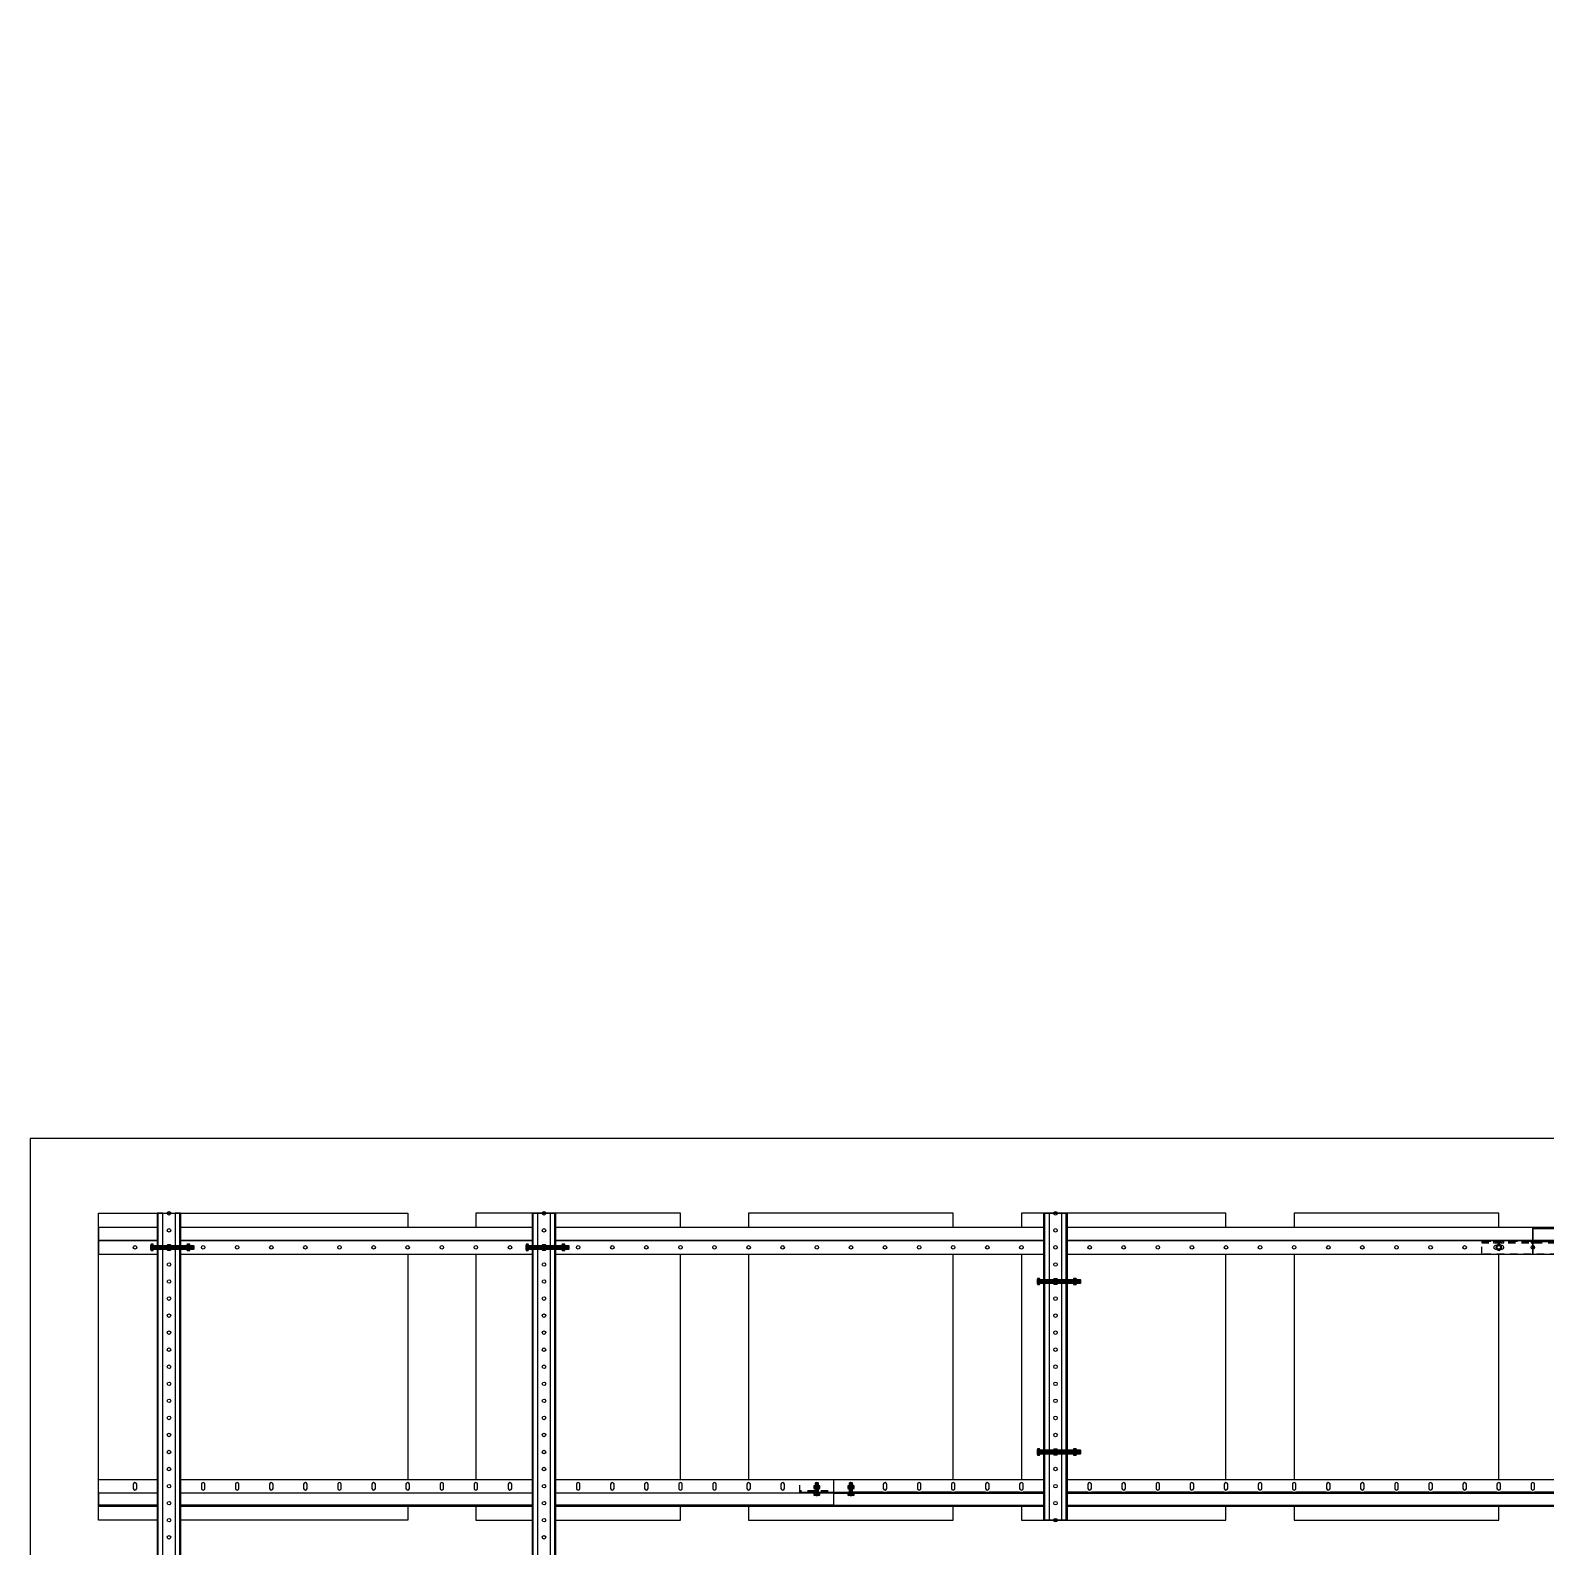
# Model space of a CAD drawing. Header units: millimetres. Extents: x -962357 to -591296, y -223672 to 59420.
# Drawn here: x -762783 to -760561, y -172058 to -169834 of the extents above; entities that cross this region are included whole.
import ezdxf

# ---------------------------------------------------------------- set-up
doc = ezdxf.new("R2010")
doc.units = ezdxf.units.MM
doc.linetypes.add('TA_HL_003.00000', pattern=[19.5, 10.65, -8.85])
for name, color, linetype in [('000 - H A T C H', 8, 'Continuous'), ('000 - WIPEOUT', 250, 'Continuous'), ('001 - ASCESSORIES', 251, 'Continuous'), ('A11_ALU.SOLID SHEET', 2, 'Continuous')]:
    doc.layers.add(name, color=color, linetype=linetype)
pattern_1 = [(110, (-0.5, 0), (-0.939693, -0.34202), []), (110, (-0.2012, 0.6409), (-0.939693, -0.34202), [1.25, -0.25, 0, -0.25])]

# ---------------------------------------------------------------- blocks, each defined once
blk = doc.blocks.new('*U4858')
at = {"color": 3}
for points in [[(-225, 2950), (225, 2950), (225, 2650), (-225, 2650)], [(-225, 2550), (225, 2550), (225, 2250), (-225, 2250)], [(-225, 2150), (225, 2150), (225, 1850), (-225, 1850)], [(-225, 1750), (225, 1750), (225, 1450), (-225, 1450)]]:
    blk.add_wipeout(points, dxfattribs=at).dxf.layer = '000 - WIPEOUT'
at = {"layer": 'A11_ALU.SOLID SHEET', "color": 0, "linetype": 'ByBlock'}
for points in [[(-225, 2650), (225, 2650), (225, 2950), (-225, 2950)], [(-225, 2250), (225, 2250), (225, 2550), (-225, 2550)], [(-225, 1850), (225, 1850), (225, 2150), (-225, 2150)], [(-225, 1450), (225, 1450), (225, 1750), (-225, 1750)]]:
    blk.add_lwpolyline(points, close=True, dxfattribs=at)
blk = doc.blocks.new('*U4859')
at = {"layer": 'Defpoints'}
blk.add_point((0, 0), dxfattribs=at)
blk.add_wipeout([(225, 250), (225, 703.5), (-225, 703.5), (-225, 250)]).dxf.layer = '000 - WIPEOUT'
at = {"layer": 'A11_ALU.SOLID SHEET', "color": 0}
blk.add_lwpolyline([(225, 250), (225, 703.5), (-225, 703.5), (-225, 250)], close=True, dxfattribs=at)
at = {"layer": 'Defpoints'}
blk.add_point((0, 400), dxfattribs=at)
blk = doc.blocks.new('000 - ASSCESSORIES_FAMELINE_GALV._SPICE-FOR_HR-02A_TOP_VIEW')
at = {"layer": '001 - ASCESSORIES', "color": 0, "linetype": 'ByBlock'}
blk.add_lwpolyline([(-50, 0), (50, 0), (50, 18.8), (-50, 18.8)], close=True, dxfattribs=at)
at = {"layer": '001 - ASCESSORIES', "linetype": 'ByBlock'}
blk.add_lwpolyline([(-50, 2), (50, 2), (50, 0), (-50, 0)], close=True, dxfattribs=at)
at = {"layer": '001 - ASCESSORIES', "color": 1}
for points in [[(-32.6, 2), (-17.4, 2), (-17.4, 0), (-32.6, 0)], [(22.4, 2), (27.6, 2), (27.6, 0), (22.4, 0)]]:
    blk.add_lwpolyline(points, close=True, dxfattribs=at)
blk = doc.blocks.new('*U4662')
at = {"color": 1}
for p, q in [((-3.5, 4.5), (3.5, 4.5)), ((-3.5, 0), (3.5, 0))]:
    blk.add_line(p, q, dxfattribs=at)
at = {"color": 0}
for points in [[(-2.3, 4.2, 0.249893), (-4.6, 4.2), (-4.6, 0.3, 0.249893), (-2.3, 0.3)], [(2.3, 4.2, 0.062422), (0, 4.5, 0.062422), (-2.3, 4.2), (-2.3, 0.3, 0.061692), (0, 0, 0.061692), (2.3, 0.3)], [(4.6, 4.2, 0.249893), (2.3, 4.2), (2.3, 0.3, 0.249893), (4.6, 0.3)]]:
    blk.add_lwpolyline(points, format="xyb", close=True, dxfattribs=at)
blk = doc.blocks.new('*U4707')
at = {"layer": '000 - H A T C H'}
h = blk.add_hatch(color=250, dxfattribs=at)
h.dxf.hatch_style = 1
edge = h.paths.add_edge_path()
edge.add_line((0.3, 4.6), (4.2, 4.6))
edge.add_arc((2, 3.5), 2.45, 0, 28.0609, ccw=False)
edge.add_line((4.5, 3.5), (4.5, 0))
edge.add_arc((-4.9, 0), 9.36, -0.0239, 0.0239, ccw=False)
edge.add_line((4.5, 0), (4.5, 0))
edge.add_arc((-4.9, 0), 9.36, -0.0239, 0.0239, ccw=False)
edge.add_line((4.5, 0), (4.5, -3.5))
edge.add_arc((2, -3.5), 2.45, -28.0609, 0, ccw=False)
edge.add_line((4.2, -4.6), (0.3, -4.6))
edge.add_arc((2.5, -3.5), 2.45, 180, 208.0609, ccw=False)
edge.add_line((0, -3.5), (0, 3.5))
edge.add_arc((2.5, 3.5), 2.45, 151.9391, 180, ccw=False)
at = {"layer": '001 - ASCESSORIES', "color": 0, "rotation": 270}
blk.add_blockref('*U4662', (0, 0), dxfattribs=at)
blk = doc.blocks.new('*U4682')
at = {"color": 1}
for p, q in [((-3.5, 3.5), (3.5, 3.5)), ((-3.5, 0), (3.5, 0))]:
    blk.add_line(p, q, dxfattribs=at)
at = {"color": 0}
for points in [[(-2.3, 3.2, 0.249855), (-4.6, 3.2), (-4.6, 0.3, 0.249855), (-2.3, 0.3)], [(2.3, 3.2, 0.062432), (0, 3.5, 0.062432), (-2.3, 3.2), (-2.3, 0.3, 0.061701), (0, 0, 0.061701), (2.3, 0.3)], [(4.6, 3.2, 0.249855), (2.3, 3.2), (2.3, 0.3, 0.249855), (4.6, 0.3)]]:
    blk.add_lwpolyline(points, format="xyb", close=True, dxfattribs=at)
blk = doc.blocks.new('*U4688')
at = {"layer": '000 - H A T C H'}
h = blk.add_hatch(dxfattribs=at)
h.set_pattern_fill('ANSI35', color=8, scale=4, angle=65)
h.set_pattern_definition(pattern_1)
h.paths.add_polyline_path([(0, -2.5), (14.5, -2.5), (14.5, 2.5), (0, 2.5)])
at = {"color": 8}
blk.add_line((14.5, -2.5), (14.5, 2.5), dxfattribs=at)
at = {"color": 1}
blk.add_lwpolyline([(14.5, 2.5), (0, 2.5), (0, -2.5), (14.5, -2.5), (15, -2), (15, 2)], close=True, dxfattribs=at)
blk = doc.blocks.new('*U4699')
at = {"layer": '000 - H A T C H'}
h = blk.add_hatch(color=250, dxfattribs=at)
h.dxf.hatch_style = 1
edge = h.paths.add_edge_path()
edge.add_line((-0.3, -4.6), (-3.2, -4.6))
edge.add_arc((-1, -3.5), 2.45, 180, 208.0569, ccw=False)
edge.add_line((-3.5, -3.5), (-3.5, 0))
edge.add_arc((5.9, 0), 9.36, 179.9761, 180.0239, ccw=False)
edge.add_line((-3.5, 0), (-3.5, 0))
edge.add_arc((5.9, 0), 9.36, 179.9761, 180.0239, ccw=False)
edge.add_line((-3.5, 0), (-3.5, 3.5))
edge.add_arc((-1, 3.5), 2.45, 151.9431, 180, ccw=False)
edge.add_line((-3.2, 4.6), (-0.3, 4.6))
edge.add_arc((-2.5, 3.5), 2.45, 360, 388.0569, ccw=False)
edge.add_line((0, 3.5), (0, -3.5))
edge.add_arc((-2.5, -3.5), 2.45, 331.9431, 360, ccw=False)
blk.add_blockref('*U4688', (0, 0))
at = {"layer": '001 - ASCESSORIES', "rotation": 90}
blk.add_blockref('*U4682', (0, 0), dxfattribs=at)
blk = doc.blocks.new('000 - ASSCESSORIES_FAMELINE_GALV.BRACKET_FITTING_Z-PROFILE_HR-02AA_TOP_VIEW')
blk.add_wipeout([(-1200, 39), (1200, 39), (1200, 0), (-1200, 0)]).dxf.layer = '000 - WIPEOUT'
at = {"layer": '001 - ASCESSORIES', "linetype": 'Continuous'}
for p, q in [((-1200, 39), (1200, 39)), ((-1200, 0), (1200, 0))]:
    blk.add_line(p, q, dxfattribs=at)
at = {"layer": '001 - ASCESSORIES', "color": 1, "linetype": 'ByBlock'}
for p, q in [((-1127.6, 20.2), (-1127.6, 19)), ((-1077.6, 20.2), (-1077.6, 19)), ((-1027.6, 20.2), (-1027.6, 19)), ((-977.6, 20.2), (-977.6, 19)), ((-927.6, 20.2), (-927.6, 19)), ((-877.6, 20.2), (-877.6, 19)), ((-827.6, 20.2), (-827.6, 19)), ((-777.6, 20.2), (-777.6, 19)), ((-727.6, 20.2), (-727.6, 19)), ((-677.6, 20.2), (-677.6, 19)), ((-627.6, 20.2), (-627.6, 19)), ((-577.6, 20.2), (-577.6, 19)), ((-527.6, 20.2), (-527.6, 19)), ((-477.6, 20.2), (-477.6, 19)), ((-427.6, 20.2), (-427.6, 19)), ((-377.6, 20.2), (-377.6, 19)), ((-327.6, 20.2), (-327.6, 19)), ((-277.6, 20.2), (-277.6, 19)), ((-227.6, 20.2), (-227.6, 19)), ((-177.6, 20.2), (-177.6, 19))]:
    blk.add_line(p, q, dxfattribs=at)
at = {"layer": '001 - ASCESSORIES', "color": 0, "linetype": 'ByBlock'}
blk.add_lwpolyline([(-1200, 39), (1200, 39), (1200, 19), (-1200, 19)], close=True, dxfattribs=at)
at = {"layer": '001 - ASCESSORIES'}
for points in [[(-1172.4, 26), (-1172.4, 32, 1), (-1177.6, 32), (-1177.6, 26, 1)], [(-1122.4, 26), (-1122.4, 32, 1), (-1127.6, 32), (-1127.6, 26, 1)], [(-1072.4, 26), (-1072.4, 32, 1), (-1077.6, 32), (-1077.6, 26, 1)], [(-1022.4, 26), (-1022.4, 32, 1), (-1027.6, 32), (-1027.6, 26, 1)], [(-972.4, 26), (-972.4, 32, 1), (-977.6, 32), (-977.6, 26, 1)], [(-922.4, 26), (-922.4, 32, 1), (-927.6, 32), (-927.6, 26, 1)], [(-872.4, 26), (-872.4, 32, 1), (-877.6, 32), (-877.6, 26, 1)], [(-822.4, 26), (-822.4, 32, 1), (-827.6, 32), (-827.6, 26, 1)], [(-772.4, 26), (-772.4, 32, 1), (-777.6, 32), (-777.6, 26, 1)], [(-722.4, 26), (-722.4, 32, 1), (-727.6, 32), (-727.6, 26, 1)], [(-672.4, 26), (-672.4, 32, 1), (-677.6, 32), (-677.6, 26, 1)], [(-622.4, 26), (-622.4, 32, 1), (-627.6, 32), (-627.6, 26, 1)], [(-572.4, 26), (-572.4, 32, 1), (-577.6, 32), (-577.6, 26, 1)], [(-522.4, 26), (-522.4, 32, 1), (-527.6, 32), (-527.6, 26, 1)], [(-472.4, 26), (-472.4, 32, 1), (-477.6, 32), (-477.6, 26, 1)], [(-422.4, 26), (-422.4, 32, 1), (-427.6, 32), (-427.6, 26, 1)], [(-372.4, 26), (-372.4, 32, 1), (-377.6, 32), (-377.6, 26, 1)], [(-322.4, 26), (-322.4, 32, 1), (-327.6, 32), (-327.6, 26, 1)], [(-272.4, 26), (-272.4, 32, 1), (-277.6, 32), (-277.6, 26, 1)], [(-222.4, 26), (-222.4, 32, 1), (-227.6, 32), (-227.6, 26, 1)], [(-172.4, 26), (-172.4, 32, 1), (-177.6, 32), (-177.6, 26, 1)]]:
    blk.add_lwpolyline(points, format="xyb", close=True, dxfattribs=at)
at = {"layer": '001 - ASCESSORIES', "color": 1, "linetype": 'ByBlock'}
for points in [[(-1200, 20.2), (-1177.6, 20.2), (-1177.6, 19), (-1200, 19)], [(-1177.6, 20.2), (-1172.4, 20.2), (-1172.4, 19), (-1177.6, 19)], [(-1127.6, 20.2), (-1172.4, 20.2), (-1172.4, 19), (-1127.6, 19)], [(-1127.6, 20.2), (-1122.4, 20.2), (-1122.4, 19), (-1127.6, 19)], [(-1077.6, 20.2), (-1122.4, 20.2), (-1122.4, 19), (-1077.6, 19)], [(-1077.6, 20.2), (-1072.4, 20.2), (-1072.4, 19), (-1077.6, 19)], [(-1027.6, 20.2), (-1072.4, 20.2), (-1072.4, 19), (-1027.6, 19)], [(-1027.6, 20.2), (-1022.4, 20.2), (-1022.4, 19), (-1027.6, 19)], [(-977.6, 20.2), (-1022.4, 20.2), (-1022.4, 19), (-977.6, 19)], [(-977.6, 20.2), (-972.4, 20.2), (-972.4, 19), (-977.6, 19)], [(-927.6, 20.2), (-972.4, 20.2), (-972.4, 19), (-927.6, 19)], [(-927.6, 20.2), (-922.4, 20.2), (-922.4, 19), (-927.6, 19)], [(-877.6, 20.2), (-922.4, 20.2), (-922.4, 19), (-877.6, 19)], [(-877.6, 20.2), (-872.4, 20.2), (-872.4, 19), (-877.6, 19)], [(-827.6, 20.2), (-872.4, 20.2), (-872.4, 19), (-827.6, 19)], [(-827.6, 20.2), (-822.4, 20.2), (-822.4, 19), (-827.6, 19)], [(-777.6, 20.2), (-822.4, 20.2), (-822.4, 19), (-777.6, 19)], [(-777.6, 20.2), (-772.4, 20.2), (-772.4, 19), (-777.6, 19)], [(-727.6, 20.2), (-772.4, 20.2), (-772.4, 19), (-727.6, 19)], [(-727.6, 20.2), (-722.4, 20.2), (-722.4, 19), (-727.6, 19)], [(-677.6, 20.2), (-722.4, 20.2), (-722.4, 19), (-677.6, 19)], [(-677.6, 20.2), (-672.4, 20.2), (-672.4, 19), (-677.6, 19)], [(-627.6, 20.2), (-672.4, 20.2), (-672.4, 19), (-627.6, 19)], [(-627.6, 20.2), (-622.4, 20.2), (-622.4, 19), (-627.6, 19)], [(-577.6, 20.2), (-622.4, 20.2), (-622.4, 19), (-577.6, 19)], [(-577.6, 20.2), (-572.4, 20.2), (-572.4, 19), (-577.6, 19)], [(-527.6, 20.2), (-572.4, 20.2), (-572.4, 19), (-527.6, 19)], [(-527.6, 20.2), (-522.4, 20.2), (-522.4, 19), (-527.6, 19)], [(-477.6, 20.2), (-522.4, 20.2), (-522.4, 19), (-477.6, 19)], [(-477.6, 20.2), (-472.4, 20.2), (-472.4, 19), (-477.6, 19)], [(-427.6, 20.2), (-472.4, 20.2), (-472.4, 19), (-427.6, 19)], [(-427.6, 20.2), (-422.4, 20.2), (-422.4, 19), (-427.6, 19)], [(-377.6, 20.2), (-422.4, 20.2), (-422.4, 19), (-377.6, 19)], [(-377.6, 20.2), (-372.4, 20.2), (-372.4, 19), (-377.6, 19)], [(-327.6, 20.2), (-372.4, 20.2), (-372.4, 19), (-327.6, 19)], [(-327.6, 20.2), (-322.4, 20.2), (-322.4, 19), (-327.6, 19)], [(-277.6, 20.2), (-322.4, 20.2), (-322.4, 19), (-277.6, 19)], [(-277.6, 20.2), (-272.4, 20.2), (-272.4, 19), (-277.6, 19)], [(-227.6, 20.2), (-272.4, 20.2), (-272.4, 19), (-227.6, 19)], [(-227.6, 20.2), (-222.4, 20.2), (-222.4, 19), (-227.6, 19)], [(-177.6, 20.2), (-222.4, 20.2), (-222.4, 19), (-177.6, 19)], [(-177.6, 20.2), (-172.4, 20.2), (-172.4, 19), (-177.6, 19)], [(-127.6, 20.2), (-172.4, 20.2), (-172.4, 19), (-127.6, 19)]]:
    blk.add_lwpolyline(points, close=True, dxfattribs=at)
at = {"layer": '001 - ASCESSORIES'}
blk.add_lwpolyline([(-1200, 19), (1200, 19), (1200, 0), (-1200, 0)], close=True, dxfattribs=at)
at = {"layer": '001 - ASCESSORIES', "color": 2}
blk.add_lwpolyline([(-1200, 1.2), (1200, 1.2), (1200, 0), (-1200, 0)], close=True, dxfattribs=at)
blk = doc.blocks.new('*U4916')
at = {"linetype": 'ByBlock'}
blk.add_wipeout([(3478.5, 0), (2400, 0), (2400, 39), (3478.5, 39)], dxfattribs=at).dxf.layer = '001 - ASCESSORIES'
at = {"color": 1, "linetype": 'ByBlock'}
blk.add_lwpolyline([(2400, 20), (3478.5, 20), (3478.5, 39), (2400, 39)], close=True, dxfattribs=at)
for points in [[(2427.6, 7), (2427.6, 13, 1), (2422.4, 13), (2422.4, 7, 1)], [(2477.6, 7), (2477.6, 13, 1), (2472.4, 13), (2472.4, 7, 1)], [(2527.6, 7), (2527.6, 13, 1), (2522.4, 13), (2522.4, 7, 1)], [(2577.6, 7), (2577.6, 13, 1), (2572.4, 13), (2572.4, 7, 1)], [(2627.6, 7), (2627.6, 13, 1), (2622.4, 13), (2622.4, 7, 1)], [(2677.6, 7), (2677.6, 13, 1), (2672.4, 13), (2672.4, 7, 1)], [(2727.6, 7), (2727.6, 13, 1), (2722.4, 13), (2722.4, 7, 1)], [(2777.6, 7), (2777.6, 13, 1), (2772.4, 13), (2772.4, 7, 1)], [(2827.6, 7), (2827.6, 13, 1), (2822.4, 13), (2822.4, 7, 1)], [(2877.6, 7), (2877.6, 13, 1), (2872.4, 13), (2872.4, 7, 1)], [(2927.6, 7), (2927.6, 13, 1), (2922.4, 13), (2922.4, 7, 1)], [(2977.6, 7), (2977.6, 13, 1), (2972.4, 13), (2972.4, 7, 1)], [(3027.6, 7), (3027.6, 13, 1), (3022.4, 13), (3022.4, 7, 1)], [(3077.6, 7), (3077.6, 13, 1), (3072.4, 13), (3072.4, 7, 1)], [(3127.6, 7), (3127.6, 13, 1), (3122.4, 13), (3122.4, 7, 1)], [(3177.6, 7), (3177.6, 13, 1), (3172.4, 13), (3172.4, 7, 1)], [(3227.6, 7), (3227.6, 13, 1), (3222.4, 13), (3222.4, 7, 1)], [(3277.6, 7), (3277.6, 13, 1), (3272.4, 13), (3272.4, 7, 1)], [(3327.6, 7), (3327.6, 13, 1), (3322.4, 13), (3322.4, 7, 1)], [(3377.6, 7), (3377.6, 13, 1), (3372.4, 13), (3372.4, 7, 1)], [(3427.6, 7), (3427.6, 13, 1), (3422.4, 13), (3422.4, 7, 1)]]:
    blk.add_lwpolyline(points, format="xyb", close=True, dxfattribs=at)
at = {"layer": '001 - ASCESSORIES'}
blk.add_lwpolyline([(2400, 37.8), (3478.5, 37.8), (3478.5, 39), (2400, 39)], close=True, dxfattribs=at)
at = {"layer": '001 - ASCESSORIES', "color": 1, "linetype": 'ByBlock'}
blk.add_lwpolyline([(3478.5, 0), (2400, 0), (2400, 20), (3478.5, 20)], close=True, dxfattribs=at)
at = {"layer": '001 - ASCESSORIES', "rotation": 270}
for name, p in [('*U4699', (2425, 20)), ('*U4707', (2425, 13.6))]:
    blk.add_blockref(name, p, dxfattribs=at)
at = {"layer": '001 - ASCESSORIES', "linetype": 'TA_HL_003.00000', "xscale": -1, "rotation": 180}
blk.add_blockref('000 - ASSCESSORIES_FAMELINE_GALV._SPICE-FOR_HR-02A_TOP_VIEW', (2400, 18.8), dxfattribs=at)
at = {"layer": '001 - ASCESSORIES', "linetype": 'ByBlock', "rotation": 180}
blk.add_blockref('000 - ASSCESSORIES_FAMELINE_GALV.BRACKET_FITTING_Z-PROFILE_HR-02AA_TOP_VIEW', (1200, 39), dxfattribs=at)
at = {"layer": '001 - ASCESSORIES', "rotation": 270}
for name, p in [('*U4699', (2375, 20)), ('*U4707', (2375, 13.6))]:
    blk.add_blockref(name, p, dxfattribs=at)
blk = doc.blocks.new('000 - ASSCESSORIES_FAMELINE_GALV.BRACKET_FITTING_Z-PROFILE_HR-02B_TOP_VIEW')
blk.add_wipeout([(-1200, 39), (1200, 39), (1200, 0), (-1200, 0)]).dxf.layer = '000 - WIPEOUT'
at = {"layer": '001 - ASCESSORIES', "linetype": 'ByBlock'}
blk.add_line((1200, 20.2), (-1200, 20.2), dxfattribs=at)
at = {"layer": '001 - ASCESSORIES'}
blk.add_line((1200, 19), (-1200, 19), dxfattribs=at)
at = {"layer": '001 - ASCESSORIES', "color": 0}
blk.add_lwpolyline([(-1200, 39), (-1200, 19), (1200, 19), (1200, 39)], close=True, dxfattribs=at)
at = {"layer": '001 - ASCESSORIES'}
blk.add_lwpolyline([(-1200, 19), (-1200, 0), (1200, 0), (1200, 19)], close=True, dxfattribs=at)
at = {"layer": '001 - ASCESSORIES', "color": 2}
blk.add_lwpolyline([(1135.9, 1.2), (1135.9, 0), (1200, 0), (1200, 1.2)], close=True, dxfattribs=at)
at = {"layer": '001 - ASCESSORIES'}
blk.add_arc((1200, 29), 2.6, 90, 270, dxfattribs=at)
blk = doc.blocks.new('000 - ASSCESSORIES_FAMELINE_GALV._SPICE-FOR_HR-02B_TOP_VIEW')
at = {"layer": '001 - ASCESSORIES', "linetype": 'ByBlock'}
blk.add_lwpolyline([(-75, 6.8), (75, 6.8), (75, 8.8), (-75, 8.8)], close=True, dxfattribs=at)
at = {"layer": '001 - ASCESSORIES', "color": 0, "linetype": 'ByBlock'}
blk.add_lwpolyline([(-75, 8.8), (75, 8.8), (75, -10), (-75, -10)], close=True, dxfattribs=at)
at = {"layer": '001 - ASCESSORIES', "color": 1}
for points in [[(-57.6, 6.8), (-42.4, 6.8), (-42.4, 8.8), (-57.6, 8.8)], [(-2.6, 6.8), (2.6, 6.8), (2.6, 8.8), (-2.6, 8.8)], [(47.4, 6.8), (52.6, 6.8), (52.6, 8.8), (47.4, 8.8)]]:
    blk.add_lwpolyline(points, close=True, dxfattribs=at)
blk.add_lwpolyline([(-55, -2.6), (-45, -2.6, 1), (-45, 2.6), (-55, 2.6, 1)], format="xyb", close=True, dxfattribs=at)
at = {"layer": '001 - ASCESSORIES'}
for centre in [(0, 0), (50, 0)]:
    blk.add_circle(centre, 2.6, dxfattribs=at)
blk = doc.blocks.new('*U4659')
at = {"layer": '001 - ASCESSORIES', "color": 0, "linetype": 'ByBlock'}
blk.add_blockref('000 - ASSCESSORIES_FAMELINE_GALV._SPICE-FOR_HR-02B_TOP_VIEW', (0, 0), dxfattribs=at)
blk = doc.blocks.new('*U4663')
at = {"layer": '001 - ASCESSORIES', "color": 0}
blk.add_lwpolyline([(4.6, 0), (2.3, 4), (-2.3, 4), (-4.6, 0), (-2.3, -4), (2.3, -4)], close=True, dxfattribs=at)
at = {"layer": '001 - ASCESSORIES', "color": 8}
blk.add_circle((0, 0), 3.85, dxfattribs=at)
at = {"layer": '001 - ASCESSORIES', "color": 0}
blk.add_circle((0, 0), 2.6, dxfattribs=at)
blk = doc.blocks.new('*U4664')
at = {"layer": '000 - H A T C H'}
h = blk.add_hatch(color=250, dxfattribs=at)
h.dxf.hatch_style = 1
h.paths.add_polyline_path([(4, -2.3), (4, 2.3), (0, 4.6), (-4, 2.3), (-4, -2.3), (0, -4.6)])
h.paths.add_polyline_path([(0, -2.6, -1), (0, 2.6, -1)], flags=16)
at = {"layer": '001 - ASCESSORIES', "color": 0, "rotation": 270}
blk.add_blockref('*U4663', (0, 0), dxfattribs=at)
blk = doc.blocks.new('*U4917')
blk.add_blockref('*U4699', (1250, -10))
at = {"linetype": 'ByBlock'}
blk.add_wipeout([(1200, -39), (3303.5, -39), (3303.5, 0), (1200, 0)], dxfattribs=at).dxf.layer = '000 - WIPEOUT'
at = {"layer": '001 - ASCESSORIES', "color": 1, "linetype": 'ByBlock'}
blk.add_lwpolyline([(3303.5, 0), (1200, 0), (1200, -20), (3303.5, -20)], close=True, dxfattribs=at)
at = {"layer": '001 - ASCESSORIES', "linetype": 'ByBlock'}
blk.add_lwpolyline([(3303.5, -20), (1200, -20), (1200, -39), (3303.5, -39)], close=True, dxfattribs=at)
for centre in [(1250, -10), (1300, -10), (1350, -10), (1400, -10), (1450, -10), (1500, -10), (1550, -10), (1600, -10), (1650, -10), (1700, -10), (1750, -10), (1800, -10), (1850, -10), (1900, -10), (1950, -10), (2000, -10), (2050, -10), (2100, -10), (2150, -10), (2200, -10), (2250, -10), (2300, -10), (2350, -10), (2400, -10), (2450, -10), (2500, -10), (2550, -10), (2600, -10), (2650, -10), (2700, -10), (2750, -10), (2800, -10), (2850, -10), (2900, -10), (2950, -10), (3000, -10), (3050, -10), (3100, -10), (3150, -10), (3200, -10), (3250, -10)]:
    blk.add_circle(centre, 2.6, dxfattribs=at)
at = {"layer": '001 - ASCESSORIES'}
blk.add_blockref('*U4664', (1250, -10), dxfattribs=at)
at = {"layer": '001 - ASCESSORIES', "color": 0, "linetype": 'ByBlock'}
blk.add_blockref('000 - ASSCESSORIES_FAMELINE_GALV.BRACKET_FITTING_Z-PROFILE_HR-02B_TOP_VIEW', (0, -39), dxfattribs=at)
at = {"layer": '001 - ASCESSORIES', "linetype": 'ByBlock'}
blk.add_circle((1200, -10), 2.6, dxfattribs=at)
at = {"layer": '001 - ASCESSORIES', "linetype": 'TA_HL_003.00000', "rotation": 180}
blk.add_blockref('*U4659', (1200, -10), dxfattribs=at)
blk = doc.blocks.new('*U4934')
at = {"color": 6}
blk.add_wipeout([(225, -17), (-225, -17), (-225, 17), (225, 17)], dxfattribs=at).dxf.layer = '000 - WIPEOUT'
at = {"layer": '001 - ASCESSORIES', "color": 0, "linetype": 'ByBlock'}
for p, q in [((225, 15.8), (-225, 15.8)), ((225, -15.8), (-225, -15.8))]:
    blk.add_line(p, q, dxfattribs=at)
at = {"layer": '001 - ASCESSORIES', "color": 1}
blk.add_lwpolyline([(225, 17), (225, -17), (-225, -17), (-225, 17)], close=True, dxfattribs=at)
at = {"layer": '001 - ASCESSORIES', "color": 0, "linetype": 'ByBlock'}
for points in [[(-225, 17), (-225, 9), (225, 9), (225, 17)], [(-225, -9), (-225, -17), (225, -17), (225, -9)]]:
    blk.add_lwpolyline(points, close=True, dxfattribs=at)
at = {"layer": '001 - ASCESSORIES', "color": 1, "linetype": 'Continuous'}
for centre in [(-225, 0), (-200, 0), (-175, 0), (-150, 0), (-125, 0), (-100, 0), (-75, 0), (-50, 0), (-25, 0), (0, 0), (25, 0), (50, 0), (75, 0), (100, 0), (125, 0), (150, 0), (175, 0), (200, 0), (225, 0)]:
    blk.add_circle(centre, 2.6, dxfattribs=at)
blk = doc.blocks.new('000 - ASSCESSORIES_FAMELINE_GALV.BRACKET_FITTING_U-PROFILE_CC-01_TOP_VIEW')
at = {"color": 6}
blk.add_wipeout([(1500, -17), (-1500, -17), (-1500, 17), (1500, 17)], dxfattribs=at).dxf.layer = '000 - WIPEOUT'
at = {"layer": '001 - ASCESSORIES', "color": 0, "linetype": 'ByBlock'}
for p, q in [((1500, 15.8), (-1500, 15.8)), ((1500, -15.8), (-1500, -15.8))]:
    blk.add_line(p, q, dxfattribs=at)
at = {"layer": '001 - ASCESSORIES', "color": 1}
blk.add_lwpolyline([(1500, 17), (1500, -17), (-1500, -17), (-1500, 17)], close=True, dxfattribs=at)
at = {"layer": '001 - ASCESSORIES', "color": 0, "linetype": 'ByBlock'}
for points in [[(-1500, 17), (-1500, 9), (1500, 9), (1500, 17)], [(-1500, -9), (-1500, -17), (1500, -17), (1500, -9)]]:
    blk.add_lwpolyline(points, close=True, dxfattribs=at)
at = {"layer": '001 - ASCESSORIES', "color": 1, "linetype": 'Continuous'}
for centre in [(-1500, 0), (-1475, 0), (-1450, 0), (-1425, 0), (-1400, 0), (-1375, 0), (-1350, 0), (-1325, 0), (-1300, 0), (-1275, 0), (-1250, 0), (-1225, 0), (-1200, 0), (-1175, 0), (-1150, 0), (-1125, 0), (-1100, 0), (-1075, 0), (-1050, 0), (-1025, 0)]:
    blk.add_circle(centre, 2.6, dxfattribs=at)
blk = doc.blocks.new('*U4935')
at = {"layer": '001 - ASCESSORIES', "color": 0, "linetype": 'ByBlock'}
blk.add_blockref('000 - ASSCESSORIES_FAMELINE_GALV.BRACKET_FITTING_U-PROFILE_CC-01_TOP_VIEW', (0, 0), dxfattribs=at)
blk = doc.blocks.new('*U4696')
at = {"layer": '000 - H A T C H'}
h = blk.add_hatch(dxfattribs=at)
h.set_pattern_fill('ANSI35', color=8, scale=4, angle=65)
h.set_pattern_definition(pattern_1)
h.paths.add_polyline_path([(0, -2.5), (59.5, -2.5), (59.5, 2.5), (0, 2.5)])
at = {"color": 8}
blk.add_line((59.5, -2.5), (59.5, 2.5), dxfattribs=at)
at = {"color": 1}
blk.add_lwpolyline([(59.5, 2.5), (0, 2.5), (0, -2.5), (59.5, -2.5), (60, -2), (60, 2)], close=True, dxfattribs=at)
blk = doc.blocks.new('*U4748')
at = {"layer": '000 - H A T C H'}
h = blk.add_hatch(color=250, dxfattribs=at)
h.dxf.hatch_style = 1
edge = h.paths.add_edge_path()
edge.add_line((-0.3, -4.6), (-3.2, -4.6))
edge.add_arc((-1, -3.5), 2.45, 180, 208.0569, ccw=False)
edge.add_line((-3.5, -3.5), (-3.5, 0))
edge.add_arc((5.9, 0), 9.36, 179.9761, 180.0239, ccw=False)
edge.add_line((-3.5, 0), (-3.5, 0))
edge.add_arc((5.9, 0), 9.36, 179.9761, 180.0239, ccw=False)
edge.add_line((-3.5, 0), (-3.5, 3.5))
edge.add_arc((-1, 3.5), 2.45, 151.9431, 180, ccw=False)
edge.add_line((-3.2, 4.6), (-0.3, 4.6))
edge.add_arc((-2.5, 3.5), 2.45, 360, 388.0569, ccw=False)
edge.add_line((0, 3.5), (0, -3.5))
edge.add_arc((-2.5, -3.5), 2.45, 331.9431, 360, ccw=False)
blk.add_blockref('*U4696', (0, 0))
at = {"layer": '001 - ASCESSORIES', "rotation": 90}
blk.add_blockref('*U4682', (0, 0), dxfattribs=at)
blk = doc.blocks.new('*U4821')
at = {"layer": '001 - ASCESSORIES'}
blk.add_blockref('*U4748', (-23, 0), dxfattribs=at)
at = {"layer": '001 - ASCESSORIES', "color": 2}
for rotation in [90, 90, 270, 270]:
    blk.add_blockref('*U4664', (0, 0), dxfattribs=dict(at, rotation=rotation))
at = {"layer": '001 - ASCESSORIES', "color": 1}
blk.add_blockref('*U4707', (26.2, 0), dxfattribs=at)
blk = doc.blocks.new('*U4956')
blk.add_lwpolyline([(-7165.5, 4263), (-7165.5, 5940.1), (-11560, 5940.1), (-11560, 4315), (-18103.4, 4315), (-18103.4, 550), (-9016.6, 550), (-9016.6, 4265)], close=True)
at = {"layer": 'A11_ALU.SOLID SHEET', "color": 0, "linetype": 'ByBlock', "rotation": 90}
blk.add_blockref('*U4858', (-14500, 3980.5), dxfattribs=at)
at = {"layer": 'A11_ALU.SOLID SHEET', "color": 0, "linetype": 'ByBlock', "xscale": -1, "rotation": 90}
blk.add_blockref('*U4859', (-17300, 3980.5), dxfattribs=at)
at = {"layer": '001 - ASCESSORIES', "linetype": 'ByBlock', "rotation": 180}
for name, p in [('*U4917', (-14700, 4145.5)), ('*U4916', (-14525, 3815.2))]:
    blk.add_blockref(name, p, dxfattribs=at)
at = {"layer": '001 - ASCESSORIES', "linetype": 'ByBlock', "rotation": 270}
for name, p in [('*U4935', (-17900, 2705.5)), ('*U4935', (-17350, 2705.5)), ('*U4934', (-16600, 3980.5))]:
    blk.add_blockref(name, p, dxfattribs=at)
at = {"layer": '001 - ASCESSORIES', "linetype": 'ByBlock'}
for p in [(-17900, 4155.5), (-17350, 4155.5), (-16600, 4105.5), (-16600, 3855.5)]:
    blk.add_blockref('*U4821', p, dxfattribs=at)
blk = doc.blocks.new('*U699')
at = {"color": 3}
for points in [[(-225, 2950), (225, 2950), (225, 2650), (-225, 2650)], [(-225, 2550), (225, 2550), (225, 2250), (-225, 2250)], [(-225, 2150), (225, 2150), (225, 1850), (-225, 1850)], [(-225, 1750), (225, 1750), (225, 1450), (-225, 1450)]]:
    blk.add_wipeout(points, dxfattribs=at).dxf.layer = '000 - WIPEOUT'
at = {"layer": 'A11_ALU.SOLID SHEET', "color": 0, "linetype": 'ByBlock'}
for points in [[(-225, 2650), (225, 2650), (225, 2950), (-225, 2950)], [(-225, 2250), (225, 2250), (225, 2550), (-225, 2550)], [(-225, 1850), (225, 1850), (225, 2150), (-225, 2150)], [(-225, 1450), (225, 1450), (225, 1750), (-225, 1750)]]:
    blk.add_lwpolyline(points, close=True, dxfattribs=at)
blk = doc.blocks.new('*U475')
at = {"layer": 'Defpoints'}
blk.add_point((0, 0), dxfattribs=at)
blk.add_wipeout([(225, 250), (225, 703.5), (-225, 703.5), (-225, 250)]).dxf.layer = '000 - WIPEOUT'
at = {"layer": 'A11_ALU.SOLID SHEET', "color": 0}
blk.add_lwpolyline([(225, 250), (225, 703.5), (-225, 703.5), (-225, 250)], close=True, dxfattribs=at)
at = {"layer": 'Defpoints'}
blk.add_point((0, 400), dxfattribs=at)
blk = doc.blocks.new('*U349')
at = {"color": 1}
for p, q in [((-3.5, 4.5), (3.5, 4.5)), ((-3.5, 0), (3.5, 0))]:
    blk.add_line(p, q, dxfattribs=at)
at = {"color": 0}
for points in [[(-2.3, 4.2, 0.249893), (-4.6, 4.2), (-4.6, 0.3, 0.249893), (-2.3, 0.3)], [(2.3, 4.2, 0.062422), (0, 4.5, 0.062422), (-2.3, 4.2), (-2.3, 0.3, 0.061692), (0, 0, 0.061692), (2.3, 0.3)], [(4.6, 4.2, 0.249893), (2.3, 4.2), (2.3, 0.3, 0.249893), (4.6, 0.3)]]:
    blk.add_lwpolyline(points, format="xyb", close=True, dxfattribs=at)
blk = doc.blocks.new('*U667')
at = {"layer": '000 - H A T C H'}
h = blk.add_hatch(color=250, dxfattribs=at)
h.dxf.hatch_style = 1
edge = h.paths.add_edge_path()
edge.add_line((0.3, 4.6), (4.2, 4.6))
edge.add_arc((2, 3.5), 2.45, 0, 28.0609, ccw=False)
edge.add_line((4.5, 3.5), (4.5, 0))
edge.add_arc((-4.9, 0), 9.36, -0.0239, 0.0239, ccw=False)
edge.add_line((4.5, 0), (4.5, 0))
edge.add_arc((-4.9, 0), 9.36, -0.0239, 0.0239, ccw=False)
edge.add_line((4.5, 0), (4.5, -3.5))
edge.add_arc((2, -3.5), 2.45, -28.0609, 0, ccw=False)
edge.add_line((4.2, -4.6), (0.3, -4.6))
edge.add_arc((2.5, -3.5), 2.45, 180, 208.0609, ccw=False)
edge.add_line((0, -3.5), (0, 3.5))
edge.add_arc((2.5, 3.5), 2.45, 151.9391, 180, ccw=False)
at = {"layer": '001 - ASCESSORIES', "color": 0, "rotation": 270}
blk.add_blockref('*U349', (0, 0), dxfattribs=at)
blk = doc.blocks.new('*U351')
at = {"color": 1}
for p, q in [((-3.5, 3.5), (3.5, 3.5)), ((-3.5, 0), (3.5, 0))]:
    blk.add_line(p, q, dxfattribs=at)
at = {"color": 0}
for points in [[(-2.3, 3.2, 0.249855), (-4.6, 3.2), (-4.6, 0.3, 0.249855), (-2.3, 0.3)], [(2.3, 3.2, 0.062432), (0, 3.5, 0.062432), (-2.3, 3.2), (-2.3, 0.3, 0.061701), (0, 0, 0.061701), (2.3, 0.3)], [(4.6, 3.2, 0.249855), (2.3, 3.2), (2.3, 0.3, 0.249855), (4.6, 0.3)]]:
    blk.add_lwpolyline(points, format="xyb", close=True, dxfattribs=at)
blk = doc.blocks.new('*U357')
at = {"layer": '000 - H A T C H'}
h = blk.add_hatch(dxfattribs=at)
h.set_pattern_fill('ANSI35', color=8, scale=4, angle=65)
h.set_pattern_definition(pattern_1)
h.paths.add_polyline_path([(0, -2.5), (14.5, -2.5), (14.5, 2.5), (0, 2.5)])
at = {"color": 8}
blk.add_line((14.5, -2.5), (14.5, 2.5), dxfattribs=at)
at = {"color": 1}
blk.add_lwpolyline([(14.5, 2.5), (0, 2.5), (0, -2.5), (14.5, -2.5), (15, -2), (15, 2)], close=True, dxfattribs=at)
blk = doc.blocks.new('*U666')
at = {"layer": '000 - H A T C H'}
h = blk.add_hatch(color=250, dxfattribs=at)
h.dxf.hatch_style = 1
edge = h.paths.add_edge_path()
edge.add_line((-0.3, -4.6), (-3.2, -4.6))
edge.add_arc((-1, -3.5), 2.45, 180, 208.0569, ccw=False)
edge.add_line((-3.5, -3.5), (-3.5, 0))
edge.add_arc((5.9, 0), 9.36, 179.9761, 180.0239, ccw=False)
edge.add_line((-3.5, 0), (-3.5, 0))
edge.add_arc((5.9, 0), 9.36, 179.9761, 180.0239, ccw=False)
edge.add_line((-3.5, 0), (-3.5, 3.5))
edge.add_arc((-1, 3.5), 2.45, 151.9431, 180, ccw=False)
edge.add_line((-3.2, 4.6), (-0.3, 4.6))
edge.add_arc((-2.5, 3.5), 2.45, 360, 388.0569, ccw=False)
edge.add_line((0, 3.5), (0, -3.5))
edge.add_arc((-2.5, -3.5), 2.45, 331.9431, 360, ccw=False)
blk.add_blockref('*U357', (0, 0))
at = {"layer": '001 - ASCESSORIES', "rotation": 90}
blk.add_blockref('*U351', (0, 0), dxfattribs=at)
blk = doc.blocks.new('*U530')
at = {"linetype": 'ByBlock'}
blk.add_wipeout([(3478.5, 0), (2400, 0), (2400, 39), (3478.5, 39)], dxfattribs=at).dxf.layer = '001 - ASCESSORIES'
at = {"color": 1, "linetype": 'ByBlock'}
blk.add_lwpolyline([(2400, 20), (3478.5, 20), (3478.5, 39), (2400, 39)], close=True, dxfattribs=at)
for points in [[(2427.6, 7), (2427.6, 13, 1), (2422.4, 13), (2422.4, 7, 1)], [(2477.6, 7), (2477.6, 13, 1), (2472.4, 13), (2472.4, 7, 1)], [(2527.6, 7), (2527.6, 13, 1), (2522.4, 13), (2522.4, 7, 1)], [(2577.6, 7), (2577.6, 13, 1), (2572.4, 13), (2572.4, 7, 1)], [(2627.6, 7), (2627.6, 13, 1), (2622.4, 13), (2622.4, 7, 1)], [(2677.6, 7), (2677.6, 13, 1), (2672.4, 13), (2672.4, 7, 1)], [(2727.6, 7), (2727.6, 13, 1), (2722.4, 13), (2722.4, 7, 1)], [(2777.6, 7), (2777.6, 13, 1), (2772.4, 13), (2772.4, 7, 1)], [(2827.6, 7), (2827.6, 13, 1), (2822.4, 13), (2822.4, 7, 1)], [(2877.6, 7), (2877.6, 13, 1), (2872.4, 13), (2872.4, 7, 1)], [(2927.6, 7), (2927.6, 13, 1), (2922.4, 13), (2922.4, 7, 1)], [(2977.6, 7), (2977.6, 13, 1), (2972.4, 13), (2972.4, 7, 1)], [(3027.6, 7), (3027.6, 13, 1), (3022.4, 13), (3022.4, 7, 1)], [(3077.6, 7), (3077.6, 13, 1), (3072.4, 13), (3072.4, 7, 1)], [(3127.6, 7), (3127.6, 13, 1), (3122.4, 13), (3122.4, 7, 1)], [(3177.6, 7), (3177.6, 13, 1), (3172.4, 13), (3172.4, 7, 1)], [(3227.6, 7), (3227.6, 13, 1), (3222.4, 13), (3222.4, 7, 1)], [(3277.6, 7), (3277.6, 13, 1), (3272.4, 13), (3272.4, 7, 1)], [(3327.6, 7), (3327.6, 13, 1), (3322.4, 13), (3322.4, 7, 1)], [(3377.6, 7), (3377.6, 13, 1), (3372.4, 13), (3372.4, 7, 1)], [(3427.6, 7), (3427.6, 13, 1), (3422.4, 13), (3422.4, 7, 1)]]:
    blk.add_lwpolyline(points, format="xyb", close=True, dxfattribs=at)
at = {"layer": '001 - ASCESSORIES'}
blk.add_lwpolyline([(2400, 37.8), (3478.5, 37.8), (3478.5, 39), (2400, 39)], close=True, dxfattribs=at)
at = {"layer": '001 - ASCESSORIES', "color": 1, "linetype": 'ByBlock'}
blk.add_lwpolyline([(3478.5, 0), (2400, 0), (2400, 20), (3478.5, 20)], close=True, dxfattribs=at)
at = {"layer": '001 - ASCESSORIES', "rotation": 270}
for name, p in [('*U666', (2425, 20)), ('*U667', (2425, 13.6))]:
    blk.add_blockref(name, p, dxfattribs=at)
at = {"layer": '001 - ASCESSORIES', "linetype": 'TA_HL_003.00000', "xscale": -1, "rotation": 180}
blk.add_blockref('000 - ASSCESSORIES_FAMELINE_GALV._SPICE-FOR_HR-02A_TOP_VIEW', (2400, 18.8), dxfattribs=at)
at = {"layer": '001 - ASCESSORIES', "linetype": 'ByBlock', "rotation": 180}
blk.add_blockref('000 - ASSCESSORIES_FAMELINE_GALV.BRACKET_FITTING_Z-PROFILE_HR-02AA_TOP_VIEW', (1200, 39), dxfattribs=at)
at = {"layer": '001 - ASCESSORIES', "rotation": 270}
for name, p in [('*U666', (2375, 20)), ('*U667', (2375, 13.6))]:
    blk.add_blockref(name, p, dxfattribs=at)
blk = doc.blocks.new('*U670')
at = {"layer": '001 - ASCESSORIES', "color": 0, "linetype": 'ByBlock'}
blk.add_blockref('000 - ASSCESSORIES_FAMELINE_GALV._SPICE-FOR_HR-02B_TOP_VIEW', (0, 0), dxfattribs=at)
blk = doc.blocks.new('*U350')
at = {"layer": '001 - ASCESSORIES', "color": 0}
blk.add_lwpolyline([(4.6, 0), (2.3, 4), (-2.3, 4), (-4.6, 0), (-2.3, -4), (2.3, -4)], close=True, dxfattribs=at)
at = {"layer": '001 - ASCESSORIES', "color": 8}
blk.add_circle((0, 0), 3.85, dxfattribs=at)
at = {"layer": '001 - ASCESSORIES', "color": 0}
blk.add_circle((0, 0), 2.6, dxfattribs=at)
blk = doc.blocks.new('*U671')
at = {"layer": '000 - H A T C H'}
h = blk.add_hatch(color=250, dxfattribs=at)
h.dxf.hatch_style = 1
h.paths.add_polyline_path([(4, -2.3), (4, 2.3), (0, 4.6), (-4, 2.3), (-4, -2.3), (0, -4.6)])
h.paths.add_polyline_path([(0, -2.6, -1), (0, 2.6, -1)], flags=16)
at = {"layer": '001 - ASCESSORIES', "color": 0, "rotation": 270}
blk.add_blockref('*U350', (0, 0), dxfattribs=at)
blk = doc.blocks.new('*U531')
blk.add_blockref('*U666', (1250, -10))
at = {"linetype": 'ByBlock'}
blk.add_wipeout([(1200, -39), (3303.5, -39), (3303.5, 0), (1200, 0)], dxfattribs=at).dxf.layer = '000 - WIPEOUT'
at = {"layer": '001 - ASCESSORIES', "color": 1, "linetype": 'ByBlock'}
blk.add_lwpolyline([(3303.5, 0), (1200, 0), (1200, -20), (3303.5, -20)], close=True, dxfattribs=at)
at = {"layer": '001 - ASCESSORIES', "linetype": 'ByBlock'}
blk.add_lwpolyline([(3303.5, -20), (1200, -20), (1200, -39), (3303.5, -39)], close=True, dxfattribs=at)
for centre in [(1250, -10), (1300, -10), (1350, -10), (1400, -10), (1450, -10), (1500, -10), (1550, -10), (1600, -10), (1650, -10), (1700, -10), (1750, -10), (1800, -10), (1850, -10), (1900, -10), (1950, -10), (2000, -10), (2050, -10), (2100, -10), (2150, -10), (2200, -10), (2250, -10), (2300, -10), (2350, -10), (2400, -10), (2450, -10), (2500, -10), (2550, -10), (2600, -10), (2650, -10), (2700, -10), (2750, -10), (2800, -10), (2850, -10), (2900, -10), (2950, -10), (3000, -10), (3050, -10), (3100, -10), (3150, -10), (3200, -10), (3250, -10)]:
    blk.add_circle(centre, 2.6, dxfattribs=at)
at = {"layer": '001 - ASCESSORIES'}
blk.add_blockref('*U671', (1250, -10), dxfattribs=at)
at = {"layer": '001 - ASCESSORIES', "color": 0, "linetype": 'ByBlock'}
blk.add_blockref('000 - ASSCESSORIES_FAMELINE_GALV.BRACKET_FITTING_Z-PROFILE_HR-02B_TOP_VIEW', (0, -39), dxfattribs=at)
at = {"layer": '001 - ASCESSORIES', "linetype": 'ByBlock'}
blk.add_circle((1200, -10), 2.6, dxfattribs=at)
at = {"layer": '001 - ASCESSORIES', "linetype": 'TA_HL_003.00000', "rotation": 180}
blk.add_blockref('*U670', (1200, -10), dxfattribs=at)
blk = doc.blocks.new('*U548')
at = {"color": 6}
blk.add_wipeout([(225, -17), (-225, -17), (-225, 17), (225, 17)], dxfattribs=at).dxf.layer = '000 - WIPEOUT'
at = {"layer": '001 - ASCESSORIES', "color": 0, "linetype": 'ByBlock'}
for p, q in [((225, 15.8), (-225, 15.8)), ((225, -15.8), (-225, -15.8))]:
    blk.add_line(p, q, dxfattribs=at)
at = {"layer": '001 - ASCESSORIES', "color": 1}
blk.add_lwpolyline([(225, 17), (225, -17), (-225, -17), (-225, 17)], close=True, dxfattribs=at)
at = {"layer": '001 - ASCESSORIES', "color": 0, "linetype": 'ByBlock'}
for points in [[(-225, 17), (-225, 9), (225, 9), (225, 17)], [(-225, -9), (-225, -17), (225, -17), (225, -9)]]:
    blk.add_lwpolyline(points, close=True, dxfattribs=at)
at = {"layer": '001 - ASCESSORIES', "color": 1, "linetype": 'Continuous'}
for centre in [(-225, 0), (-200, 0), (-175, 0), (-150, 0), (-125, 0), (-100, 0), (-75, 0), (-50, 0), (-25, 0), (0, 0), (25, 0), (50, 0), (75, 0), (100, 0), (125, 0), (150, 0), (175, 0), (200, 0), (225, 0)]:
    blk.add_circle(centre, 2.6, dxfattribs=at)
blk = doc.blocks.new('*U555')
at = {"layer": '001 - ASCESSORIES', "color": 0, "linetype": 'ByBlock'}
blk.add_blockref('000 - ASSCESSORIES_FAMELINE_GALV.BRACKET_FITTING_U-PROFILE_CC-01_TOP_VIEW', (0, 0), dxfattribs=at)
blk = doc.blocks.new('*U365')
at = {"layer": '000 - H A T C H'}
h = blk.add_hatch(dxfattribs=at)
h.set_pattern_fill('ANSI35', color=8, scale=4, angle=65)
h.set_pattern_definition(pattern_1)
h.paths.add_polyline_path([(0, -2.5), (59.5, -2.5), (59.5, 2.5), (0, 2.5)])
at = {"color": 8}
blk.add_line((59.5, -2.5), (59.5, 2.5), dxfattribs=at)
at = {"color": 1}
blk.add_lwpolyline([(59.5, 2.5), (0, 2.5), (0, -2.5), (59.5, -2.5), (60, -2), (60, 2)], close=True, dxfattribs=at)
blk = doc.blocks.new('*U583')
at = {"layer": '000 - H A T C H'}
h = blk.add_hatch(color=250, dxfattribs=at)
h.dxf.hatch_style = 1
edge = h.paths.add_edge_path()
edge.add_line((-0.3, -4.6), (-3.2, -4.6))
edge.add_arc((-1, -3.5), 2.45, 180, 208.0569, ccw=False)
edge.add_line((-3.5, -3.5), (-3.5, 0))
edge.add_arc((5.9, 0), 9.36, 179.9761, 180.0239, ccw=False)
edge.add_line((-3.5, 0), (-3.5, 0))
edge.add_arc((5.9, 0), 9.36, 179.9761, 180.0239, ccw=False)
edge.add_line((-3.5, 0), (-3.5, 3.5))
edge.add_arc((-1, 3.5), 2.45, 151.9431, 180, ccw=False)
edge.add_line((-3.2, 4.6), (-0.3, 4.6))
edge.add_arc((-2.5, 3.5), 2.45, 360, 388.0569, ccw=False)
edge.add_line((0, 3.5), (0, -3.5))
edge.add_arc((-2.5, -3.5), 2.45, 331.9431, 360, ccw=False)
blk.add_blockref('*U365', (0, 0))
at = {"layer": '001 - ASCESSORIES', "rotation": 90}
blk.add_blockref('*U351', (0, 0), dxfattribs=at)
blk = doc.blocks.new('*U686')
at = {"layer": '001 - ASCESSORIES'}
blk.add_blockref('*U583', (-23, 0), dxfattribs=at)
at = {"layer": '001 - ASCESSORIES', "color": 2}
for rotation in [90, 90, 270, 270]:
    blk.add_blockref('*U671', (0, 0), dxfattribs=dict(at, rotation=rotation))
at = {"layer": '001 - ASCESSORIES', "color": 1}
blk.add_blockref('*U667', (26.2, 0), dxfattribs=at)

msp = doc.modelspace()

# ---------------------------------------------------------------- block references
msp.add_blockref('*U4956', (-744680, -175774.4))

# ---------------------------------------------------------------- next in the draw order: linework, layer by layer
msp.add_lwpolyline([(-751845.5, -171511.4), (-751845.5, -169834.3), (-756240, -169834.3), (-756240, -171459.4), (-762783.4, -171459.4), (-762783.4, -175224.4), (-753696.6, -175224.4), (-753696.6, -171509.4)], close=True)

# ---------------------------------------------------------------- next in the draw order: block references
at = {"layer": 'A11_ALU.SOLID SHEET', "color": 0, "linetype": 'ByBlock', "rotation": 90}
msp.add_blockref('*U699', (-759180, -171793.9), dxfattribs=at)

# ---------------------------------------------------------------- next in the draw order: block references
at = {"layer": 'A11_ALU.SOLID SHEET', "color": 0, "linetype": 'ByBlock', "xscale": -1, "rotation": 90}
msp.add_blockref('*U475', (-761980, -171793.9), dxfattribs=at)

# ---------------------------------------------------------------- next in the draw order: block references
at = {"layer": '001 - ASCESSORIES', "linetype": 'ByBlock', "rotation": 180}
for name, p in [('*U531', (-759380, -171628.9)), ('*U530', (-759205, -171959.2))]:
    msp.add_blockref(name, p, dxfattribs=at)

# ---------------------------------------------------------------- next in the draw order: block references
at = {"layer": '001 - ASCESSORIES', "linetype": 'ByBlock', "rotation": 270}
for name, p in [('*U555', (-762580, -173068.9)), ('*U555', (-762030, -173068.9)), ('*U548', (-761280, -171793.9))]:
    msp.add_blockref(name, p, dxfattribs=at)

# ---------------------------------------------------------------- next in the draw order: block references
at = {"layer": '001 - ASCESSORIES', "linetype": 'ByBlock'}
for p in [(-762580, -171618.9), (-762030, -171618.9), (-761280, -171668.9), (-761280, -171918.9)]:
    msp.add_blockref('*U686', p, dxfattribs=at)

doc.saveas('drawing.dxf')
